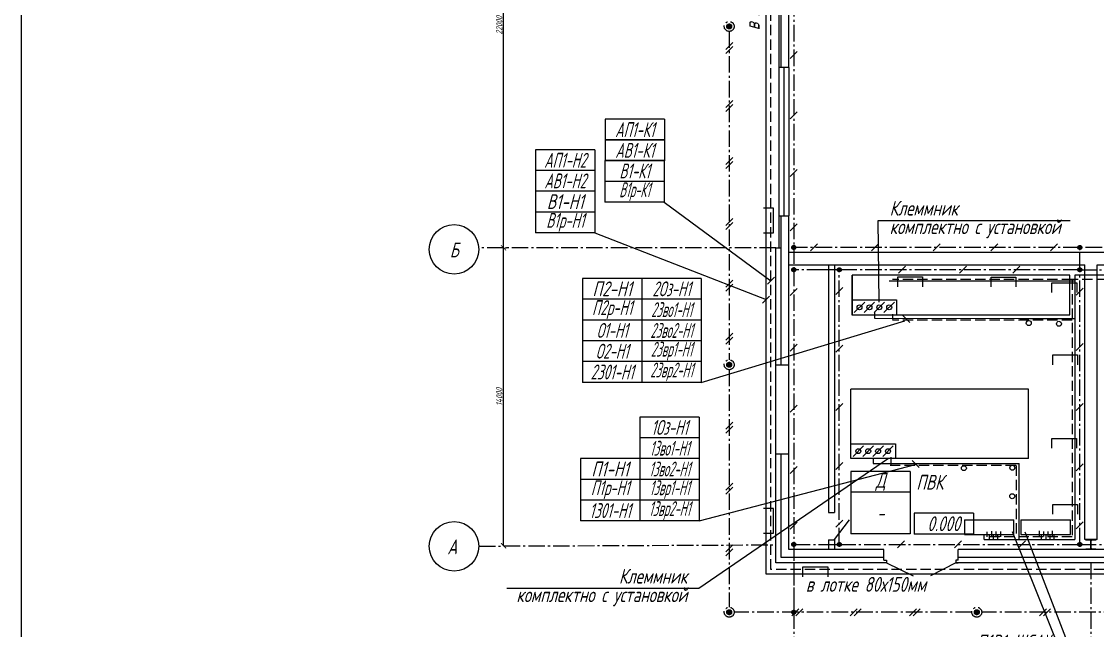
# Model space of a CAD drawing. Header units: millimetres. Extents: x 6735 to 13224, y -12144 to -9633.
# Drawn here: x 11886 to 12408, y -10703 to -10408 of the extents above; entities that cross this region are included whole.
import ezdxf
from ezdxf import colors
from ezdxf.entities.mleader import LeaderData, LeaderLine
from ezdxf.enums import TextEntityAlignment as Align
from ezdxf.math import Vec2, Vec3

# ---------------------------------------------------------------- set-up
doc = ezdxf.new("R2010")
doc.units = ezdxf.units.MM
doc.linetypes.add('gost5', pattern=[7, 5, -2, 0])
doc.linetypes.add('gost6', pattern=[12, 8, -1.5, 1, -1.5])
doc.layers.get('Defpoints').update_dxf_attribs({"color": 33})
for name, color, linetype, lineweight in [('Заземление (Вновь)', 6, 'gost6', 50), ('КаБель контрольный (Вновь)', 142, 'gost5', 60), ('КаБель силовой (Вновь)', 1, 'Continuous', 60), ('Линия выноска', 137, 'Continuous', 25), ('Осевая', 4, 'gost6', 25), ('Размерная', 4, 'Continuous', 25), ('Рамка толстая', 7, 'Continuous', 60), ('Рамка тонкая', 5, 'Continuous', 25), ('Строительный', 251, 'Continuous', 13), ('Текст', 2, 'Continuous', 25), ('Щиты пульты (Вновь)', 5, 'Continuous', 50), ('ЭлектрооБорудование (Вновь)', 160, 'Continuous', 60)]:
    doc.layers.add(name, color=color, linetype=linetype, lineweight=lineweight)
doc.styles.add('Simplex', font='simplex.shx', dxfattribs={"width": 0.7, "oblique": 15})
doc.dimstyles.new('ISO-25', dxfattribs={"dimtxt": 3, "dimasz": 2.5, "dimexe": 1.25, "dimexo": 0.625, "dimtad": 1, "dimtxsty": 'Simplex', "dimcen": 2.5, "dimclrt": 2, "dimadec": 0, "dimazin": 0, "dimtfac": 1, "dimtmove": 0, "dimatfit": 3, "dimfxl": 1, "dimarcsym": 0})

# ---------------------------------------------------------------- blocks, each defined once
blk = doc.blocks.new('APF064500')
at = {"ltscale": 100}
for p, q in [((-100, 186.5), (-100, 198)), ((-100, 198), (100, 198)), ((-16.5, 186.5), (-100, 186.5)), ((-100, 0), (-100, 11.5)), ((-100, 11.5), (-16.5, 11.5)), ((100, 0), (-100, 0)), ((-3.5, 24.5), (-3.5, 173.5)), ((3.5, 24.5), (3.5, 173.5)), ((100, 186.5), (16.5, 186.5)), ((16.5, 11.5), (100, 11.5)), ((100, 198), (100, 186.5)), ((100, 11.5), (100, 0))]:
    blk.add_line(p, q, dxfattribs=at)
for centre, start, end in [((-16.5, 173.5), 0, 90), ((-16.5, 24.5), 270, 0), ((16.5, 173.5), 90, 180), ((16.5, 24.5), 180, 270)]:
    blk.add_arc(centre, 13, start, end, dxfattribs=at)
blk = doc.blocks.new('_ArchTick')
at = {"color": 0, "linetype": 'ByBlock', "const_width": 0.15}
blk.add_lwpolyline([(-0.5, -0.5), (0.5, 0.5)], dxfattribs=at)
blk = doc.blocks.new('*D527')
at = {"layer": 'Defpoints', "color": 0, "transparency": 16777216}
for p in [(12119.87, -10517.58), (12119.87, -10517.58), (12119.87, -10662.03)]:
    blk.add_point(p, dxfattribs=at)
at = {"layer": 'Размерная', "color": 0, "lineweight": -2, "transparency": 16777216}
for p, q in [((12119.87, -10662.03), (12119.87, -10517.58)), ((12120.49, -10517.58), (12121.12, -10517.58)), ((12120.49, -10662.03), (12121.12, -10662.03))]:
    blk.add_line(p, q, dxfattribs=at)
at = {"layer": 'Размерная', "color": 0, "lineweight": -2, "transparency": 16777216, "xscale": 2.5, "yscale": 2.5, "zscale": 2.5}
for p, rotation in [((12119.87, -10517.58), 90), ((12119.87, -10662.03), 270)]:
    blk.add_blockref('_ArchTick', p, dxfattribs=dict(at, rotation=rotation))
at = {"layer": 'Размерная', "color": 2, "lineweight": 25, "transparency": 16777216, "insert": (12117.74, -10589.81), "char_height": 3, "attachment_point": 5, "rotation": 90, "style": 'Simplex'}
blk.add_mtext('14000', dxfattribs=at)
blk = doc.blocks.new('*D528')
at = {"layer": 'Defpoints', "color": 0, "transparency": 16777216}
for p in [(12119.87, -10301.59), (12119.87, -10301.59), (12119.87, -10517.58)]:
    blk.add_point(p, dxfattribs=at)
at = {"layer": 'Размерная', "color": 0, "lineweight": -2, "transparency": 16777216}
for p, q in [((12119.87, -10517.58), (12119.87, -10301.59)), ((12120.49, -10301.59), (12121.12, -10301.59)), ((12120.49, -10517.58), (12121.12, -10517.58))]:
    blk.add_line(p, q, dxfattribs=at)
at = {"layer": 'Размерная', "color": 0, "lineweight": -2, "transparency": 16777216, "xscale": 2.5, "yscale": 2.5, "zscale": 2.5}
for p, rotation in [((12119.87, -10301.59), 90), ((12119.87, -10517.58), 270)]:
    blk.add_blockref('_ArchTick', p, dxfattribs=dict(at, rotation=rotation))
at = {"layer": 'Размерная', "color": 2, "lineweight": 25, "transparency": 16777216, "insert": (12117.74, -10409.58), "char_height": 3, "attachment_point": 5, "rotation": 90, "style": 'Simplex'}
blk.add_mtext('22000', dxfattribs=at)
blk = doc.blocks.new('A$C11954CC4')
at = {"layer": 'Линия выноска', "color": 161}
for p, q in [((12, 4.2), (0, 4.2)), ((0, 4.2), (0, 0)), ((12, 4.2), (12, 0)), ((12, 0), (0, 0))]:
    blk.add_line(p, q, dxfattribs=at)
blk = doc.blocks.new('_None')
blk = doc.blocks.new('A$C710D2D3C')
at = {"layer": 'Рамка тонкая'}
for p, q in [((0, 0), (0, 2)), ((0, 2), (5, 2)), ((5, 2), (5, 0))]:
    blk.add_line(p, q, dxfattribs=at)

msp = doc.modelspace()

# ---------------------------------------------------------------- hatches: boundary and pattern name
at = {"layer": 'Заземление (Вновь)', "lineweight": 25}
for points in [[(12230.39505, -10410.19712, 1), (12227.99505, -10410.19712, 1)], [(12230.39505, -10574.26112, 1), (12227.99505, -10574.26112, 1)], [(12230.39505, -10694.26112, 1), (12227.99505, -10694.26112, 1)], [(12350.39505, -10694.26112, 1), (12347.99505, -10694.26112, 1)]]:
    msp.add_hatch(color=256, dxfattribs=at).paths.add_polyline_path(points)
h = msp.add_hatch(color=256, dxfattribs=at)
h.paths.add_polyline_path([(12260.49105, -10516.42112), (12260.49105, -10517.38112), (12261.45105, -10517.38112, 0.414213562)])
h.paths.add_polyline_path([(12260.49105, -10516.42112, 0.414213562), (12259.53105, -10517.38112), (12260.49105, -10517.38112)])
h.paths.add_polyline_path([(12261.45105, -10517.38112), (12260.49105, -10517.38112), (12259.53105, -10517.38112, 1)])
h = msp.add_hatch(color=256, dxfattribs=at)
h.paths.add_polyline_path([(12399.10216, -10516.42112), (12399.10216, -10517.38112), (12400.06216, -10517.38112, 0.414213562)])
h.paths.add_polyline_path([(12399.10216, -10516.42112, 0.414213562), (12398.14216, -10517.38112), (12399.10216, -10517.38112)])
h.paths.add_polyline_path([(12400.06216, -10517.38112), (12399.10216, -10517.38112), (12398.14216, -10517.38112, 1)])
h = msp.add_hatch(color=256, dxfattribs=at)
h.paths.add_polyline_path([(12260.49105, -10527.22112), (12260.49105, -10528.18112), (12261.45105, -10528.18112, 0.414213562)])
h.paths.add_polyline_path([(12260.49105, -10527.22112, 0.414213562), (12259.53105, -10528.18112), (12260.49105, -10528.18112)])
h.paths.add_polyline_path([(12261.45105, -10528.18112), (12260.49105, -10528.18112), (12259.53105, -10528.18112, 1)])
h = msp.add_hatch(color=256, dxfattribs=at)
h.paths.add_polyline_path([(12282.57105, -10527.22112), (12282.57105, -10528.18112), (12283.53105, -10528.18112, 0.414213562)])
h.paths.add_polyline_path([(12282.57105, -10527.22112, 0.414213562), (12281.61105, -10528.18112), (12282.57105, -10528.18112)])
h.paths.add_polyline_path([(12283.53105, -10528.18112), (12282.57105, -10528.18112), (12281.61105, -10528.18112, 1)])
h = msp.add_hatch(color=256, dxfattribs=at)
h.paths.add_polyline_path([(12399.10216, -10527.22112), (12399.10216, -10528.18112), (12400.06216, -10528.18112, 0.414213562)])
h.paths.add_polyline_path([(12399.10216, -10527.22112, 0.414213562), (12398.14216, -10528.18112), (12399.10216, -10528.18112)])
h.paths.add_polyline_path([(12400.06216, -10528.18112), (12399.10216, -10528.18112), (12398.14216, -10528.18112, 1)])
h = msp.add_hatch(color=256, dxfattribs=at)
h.paths.add_polyline_path([(12260.49105, -10660.42112), (12260.49105, -10661.38112), (12261.45105, -10661.38112, 0.414213562)])
h.paths.add_polyline_path([(12260.49105, -10660.42112, 0.414213562), (12259.53105, -10661.38112), (12260.49105, -10661.38112)])
h.paths.add_polyline_path([(12261.45105, -10661.38112), (12260.49105, -10661.38112), (12259.53105, -10661.38112, 1)])
h = msp.add_hatch(color=256, dxfattribs=at)
h.paths.add_polyline_path([(12282.57105, -10660.42112), (12282.57105, -10661.38112), (12283.53105, -10661.38112, 0.414213562)])
h.paths.add_polyline_path([(12282.57105, -10660.42112, 0.414213562), (12281.61105, -10661.38112), (12282.57105, -10661.38112)])
h.paths.add_polyline_path([(12283.53105, -10661.38112), (12282.57105, -10661.38112), (12281.61105, -10661.38112, 1)])
h = msp.add_hatch(color=256, dxfattribs=at)
h.paths.add_polyline_path([(12399.10216, -10660.42112), (12399.10216, -10661.38112), (12400.06216, -10661.38112, 0.414213562)])
h.paths.add_polyline_path([(12399.10216, -10660.42112, 0.414213562), (12398.14216, -10661.38112), (12399.10216, -10661.38112)])
h.paths.add_polyline_path([(12400.06216, -10661.38112), (12399.10216, -10661.38112), (12398.14216, -10661.38112, 1)])
h = msp.add_hatch(color=256, dxfattribs=at)
h.paths.add_polyline_path([(12260.49105, -10693.30112), (12260.49105, -10694.26112), (12261.45105, -10694.26112, 0.414213562)])
h.paths.add_polyline_path([(12260.49105, -10693.30112, 0.414213562), (12259.53105, -10694.26112), (12260.49105, -10694.26112)])
h.paths.add_polyline_path([(12261.45105, -10694.26112), (12260.49105, -10694.26112), (12259.53105, -10694.26112, 1)])

# ---------------------------------------------------------------- linework, layer by layer
for p, q in [((12260.49105, -10301.42912), (12260.49105, -10517.38112)), ((12229.19505, -10412.59712), (12229.19505, -10571.86112)), ((12230.89211, -10417.954), (12227.49799, -10421.34812)), ((12230.89211, -10419.874), (12227.49799, -10423.26812)), ((12262.18811, -10422.2657), (12258.79399, -10425.65981)), ((12230.89211, -10446.1331), (12227.49799, -10449.52721)), ((12230.89211, -10448.0531), (12227.49799, -10451.44721)), ((12262.18811, -10451.54329), (12258.79399, -10454.93741)), ((12230.89211, -10473.72924), (12227.49799, -10477.12335)), ((12230.89211, -10475.64924), (12227.49799, -10479.04335)), ((12262.18811, -10479.58463), (12258.79399, -10482.97875)), ((12230.89211, -10503.3994), (12227.49799, -10506.79351)), ((12230.89211, -10505.3194), (12227.49799, -10508.71351)), ((12262.18811, -10505.88271), (12258.79399, -10509.27683)), ((12272.05954, -10515.68406), (12268.66542, -10519.07817)), ((12301.59504, -10515.68406), (12298.20093, -10519.07817)), ((12331.49366, -10515.68406), (12328.09955, -10519.07817)), ((12359.3112, -10515.68406), (12355.91709, -10519.07817)), ((12388.30501, -10515.68406), (12384.9109, -10519.07817)), ((12260.49105, -10517.38112), (12260.49105, -10528.18112)), ((12399.10216, -10517.38112), (12260.49105, -10517.38112)), ((12409.90216, -10517.38112), (12399.10216, -10517.38112)), ((12399.10216, -10528.18112), (12399.10216, -10517.38112)), ((12314.6015, -10526.48406), (12311.20739, -10529.87817)), ((12344.137, -10526.48406), (12340.74289, -10529.87817)), ((12370.01468, -10526.48406), (12366.62056, -10529.87817)), ((12260.49105, -10528.18112), (12260.49105, -10661.38112)), ((12274.89105, -10528.18112), (12260.49105, -10528.18112)), ((12282.57105, -10528.18112), (12274.89105, -10528.18112)), ((12399.10216, -10528.18112), (12282.57105, -10528.18112)), ((12282.57105, -10661.38112), (12282.57105, -10528.18112)), ((12399.10216, -10661.38112), (12399.10216, -10528.18112)), ((12399.10216, -10528.18112), (12409.90216, -10528.18112)), ((12230.89211, -10533.20793), (12227.49799, -10536.60204)), ((12230.89211, -10535.12793), (12227.49799, -10538.52204)), ((12262.18811, -10537.2524), (12258.79399, -10540.64651)), ((12284.26811, -10536.8539), (12280.87399, -10540.24801)), ((12400.79922, -10537.1196), (12397.40511, -10540.51371)), ((12230.89211, -10558.96535), (12227.49799, -10562.35946)), ((12230.89211, -10560.88535), (12227.49799, -10564.27946)), ((12262.18811, -10564.21899), (12258.79399, -10567.6131)), ((12284.26811, -10564.75038), (12280.87399, -10568.14449)), ((12400.79922, -10563.95329), (12397.40511, -10567.34741)), ((12229.19505, -10576.66112), (12229.19505, -10691.86112)), ((12262.18811, -10593.77289), (12258.79399, -10597.16701)), ((12284.26811, -10593.08406), (12280.87399, -10596.47817)), ((12400.79922, -10593.08406), (12397.40511, -10596.47817)), ((12230.89211, -10602.08573), (12227.49799, -10605.47984)), ((12230.89211, -10604.00573), (12227.49799, -10607.39984)), ((12262.18811, -10623.56919), (12258.79399, -10626.9633)), ((12284.26811, -10621.70941), (12280.87399, -10625.10353)), ((12400.79922, -10622.37361), (12397.40511, -10625.76772)), ((12230.89211, -10631.75589), (12227.49799, -10635.15001)), ((12230.89211, -10633.67589), (12227.49799, -10637.07001)), ((12262.18811, -10650.66859), (12258.79399, -10654.0627)), ((12284.26811, -10649.6058), (12280.87399, -10652.99992)), ((12400.79922, -10650.40289), (12397.40511, -10653.797)), ((12230.89211, -10661.56442), (12227.49799, -10664.95853)), ((12260.49105, -10661.38112), (12274.89105, -10661.38112)), ((12260.49105, -10661.38112), (12260.49105, -10694.26112)), ((12274.89105, -10661.38112), (12282.57105, -10661.38112)), ((12282.57105, -10661.38112), (12399.10216, -10661.38112)), ((12314.20374, -10659.68406), (12310.80963, -10663.07817)), ((12341.74248, -10659.68406), (12338.34837, -10663.07817)), ((12372.77024, -10659.68406), (12369.37613, -10663.07817)), ((12399.10216, -10661.38112), (12409.90216, -10661.38112)), ((12230.89211, -10663.48442), (12227.49799, -10666.87853)), ((12262.92484, -10692.56406), (12259.53072, -10695.95817)), ((12264.84484, -10692.56406), (12261.45072, -10695.95817)), ((12291.20838, -10692.56406), (12287.81427, -10695.95817)), ((12293.12838, -10692.56406), (12289.73427, -10695.95817)), ((12319.89306, -10692.56406), (12316.49895, -10695.95817)), ((12321.81306, -10692.56406), (12318.41895, -10695.95817)), ((12382.92484, -10692.56406), (12379.53072, -10695.95817)), ((12384.84484, -10692.56406), (12381.45072, -10695.95817)), ((12346.79505, -10694.26112), (12231.59505, -10694.26112)), ((12466.79505, -10694.26112), (12351.59505, -10694.26112))]:
    msp.add_line(p, q, dxfattribs=at)
for centre, radius in [((12229.19505, -10410.19712), 2.4), ((12229.19505, -10410.19712), 1.2), ((12260.49105, -10517.38112), 0.96), ((12399.10216, -10517.38112), 0.96), ((12260.49105, -10528.18112), 0.96), ((12282.57105, -10528.18112), 0.96), ((12399.10216, -10528.18112), 0.96), ((12229.19505, -10574.26112), 2.4), ((12229.19505, -10574.26112), 1.2), ((12260.49105, -10661.38112), 0.96), ((12282.57105, -10661.38112), 0.96), ((12399.10216, -10661.38112), 0.96), ((12229.19505, -10694.26112), 2.4), ((12229.19505, -10694.26112), 1.2), ((12260.49105, -10694.26112), 0.96), ((12349.19505, -10694.26112), 2.4), ((12349.19505, -10694.26112), 1.2)]:
    msp.add_circle(centre, radius, dxfattribs=at)
at = {"layer": 'КаБель контрольный (Вновь)', "lineweight": 25}
for p, q in [((12249.45105, -10673.47712), (12249.45105, -10280.70638)), ((12395.33984, -10532.86979), (12308.37045, -10532.86979)), ((12531.26199, -10532.78006), (12394.30475, -10532.86979)), ((12395.39669, -10532.97044), (12395.39669, -10657.45361)), ((12395.354, -10552.62704), (12308.3846, -10552.62704)), ((12308.38991, -10549.73184), (12308.38991, -10552.13184)), ((12307.52352, -10619.09459), (12307.52352, -10623.17455)), ((12368.09049, -10623.17455), (12307.21333, -10623.17455)), ((12368.23264, -10623.05589), (12368.23264, -10657.64652)), ((12353.9938, -10655.30017), (12353.9938, -10657.70017)), ((12395.39669, -10657.70018), (12353.9938, -10657.70018)), ((12356.35246, -10655.0129), (12356.35246, -10657.70018)), ((12358.4034, -10655.15096), (12358.4034, -10657.70018)), ((12360.67093, -10655.18917), (12360.67093, -10657.70018)), ((12379.39751, -10654.81974), (12379.39751, -10657.70018)), ((12381.46842, -10655.15982), (12381.46842, -10657.55982)), ((12383.65281, -10655.10313), (12383.65281, -10657.50313)), ((12385.72373, -10654.81974), (12385.72373, -10657.70018)), ((12550.89105, -10673.47712), (12249.45105, -10673.47712))]:
    msp.add_line(p, q, dxfattribs=at)
at = {"layer": 'КаБель силовой (Вновь)', "lineweight": 25}
for p, q in [((12247.05105, -10675.87712), (12247.05105, -10285.82912)), ((12535.29105, -10530.58112), (12396.67356, -10530.76748)), ((12396.67356, -10530.76748), (12396.70216, -10658.98112)), ((12396.70216, -10533.68927), (12306.8007, -10533.68927)), ((12288.73796, -10542.81777), (12310.33796, -10542.81777)), ((12310.33796, -10542.81777), (12310.33796, -10550.01777)), ((12289.79238, -10548.96335), (12294.88355, -10543.87218)), ((12294.59238, -10548.96335), (12299.68355, -10543.87218)), ((12299.39238, -10548.96335), (12304.48355, -10543.87218)), ((12304.19238, -10548.96335), (12309.28355, -10543.87218)), ((12299.63222, -10548.72351), (12299.65762, -10551.68196)), ((12299.65762, -10551.68196), (12396.45286, -10551.7806)), ((12370.00101, -10551.75571), (12396.26584, -10551.78231)), ((12288.17844, -10612.55259), (12309.77844, -10612.55259)), ((12289.23286, -10618.69818), (12294.32402, -10613.60701)), ((12294.03286, -10618.69818), (12299.12402, -10613.60701)), ((12298.83286, -10618.69818), (12303.92402, -10613.60701)), ((12303.63286, -10618.69818), (12308.72402, -10613.60701)), ((12309.77844, -10612.55259), (12309.77844, -10619.75259)), ((12298.97844, -10619.77633), (12298.97844, -10622.17633)), ((12298.97844, -10622.17633), (12369.76229, -10622.17633)), ((12369.76229, -10658.98112), (12369.75161, -10622.17139)), ((12352.68992, -10658.98002), (12352.68992, -10656.58002)), ((12355.16181, -10656.58112), (12355.16181, -10658.98112)), ((12357.32218, -10658.93215), (12357.32218, -10656.53215)), ((12359.45101, -10658.95607), (12359.45101, -10656.55607)), ((12380.54551, -10658.85572), (12380.54551, -10656.45572)), ((12382.57597, -10656.58112), (12382.57597, -10658.98112)), ((12384.66993, -10658.91724), (12384.66993, -10656.51724)), ((12386.63883, -10658.91724), (12386.63883, -10656.51724)), ((12352.68992, -10658.93215), (12396.70216, -10658.98112)), ((12396.70216, -10658.98112), (12396.70216, -10658.98112)), ((12553.29105, -10675.87712), (12247.05105, -10675.87712))]:
    msp.add_line(p, q, dxfattribs=at)
for centre in [(12292.33796, -10546.41777), (12297.13796, -10546.41777), (12301.93796, -10546.41777), (12306.73796, -10546.41777), (12374.37556, -10554.04457), (12389.00116, -10554.37664), (12291.77844, -10616.15259), (12296.57844, -10616.15259), (12301.37844, -10616.15259), (12306.17844, -10616.15259), (12342.92343, -10624.40157), (12366.40251, -10624.19883), (12366.37239, -10638.00501)]:
    msp.add_circle(centre, 1.2, dxfattribs=at)
at = {"layer": 'Линия выноска', "color": 161, "lineweight": 25}
for p, q in [((12197.75746, -10495.40657), (12249.45105, -10533.5346)), ((12164.15746, -10510.27077), (12247.05105, -10542.67636)), ((12251.14811, -10531.83754), (12247.75399, -10535.23165)), ((12248.74811, -10540.97931), (12245.35399, -10544.37342)), ((12215.68142, -10582.8046), (12314.25584, -10552.89246)), ((12316.74235, -10553.84011), (12313.34824, -10550.446)), ((12321.23565, -10624.09434), (12317.84154, -10620.70022)), ((12214.68846, -10650.00904), (12319.5386, -10622.55697))]:
    msp.add_line(p, q, dxfattribs=at)
at = {"layer": 'Линия выноска', "lineweight": 25}
for p, q in [((12288.17594, -10626.03982), (12288.17594, -10636.11982)), ((12316.97594, -10626.03982), (12288.17594, -10626.03982)), ((12316.97594, -10626.03982), (12316.97594, -10636.11982)), ((12288.17594, -10636.11982), (12288.17594, -10656.27982)), ((12316.97594, -10636.11982), (12288.17594, -10636.11982)), ((12316.97594, -10636.11982), (12316.97594, -10656.27982)), ((12318.7624, -10646.30027), (12318.7624, -10656.38027)), ((12347.5624, -10646.30027), (12318.7624, -10646.30027)), ((12347.5624, -10646.30027), (12347.5624, -10656.38027)), ((12316.97594, -10656.27982), (12288.17594, -10656.27982)), ((12347.5624, -10656.38027), (12318.7624, -10656.38027))]:
    msp.add_line(p, q, dxfattribs=at)
at = {"layer": 'Осевая', "lineweight": 25}
for p, q in [((12251.85105, -10517.58187), (12107.85105, -10517.58187)), ((12107.8718, -10662.19277), (12251.85105, -10661.58187)), ((12260.50216, -10670.26112), (12260.50216, -10742.26112)), ((12404.50216, -10670.26112), (12404.50216, -10742.26112))]:
    msp.add_line(p, q, dxfattribs=at)
at = {"layer": 'Рамка толстая', "color": 18, "lineweight": -2, "true_color": 0x000000}
msp.add_line((11886.25548, -11014.5918), (11886.25548, -10045.9668), dxfattribs=at)
at = {"layer": 'Рамка тонкая', "lineweight": 25}
for centre in [(12095.87223, -10518.29461), (12095.87223, -10662.29461)]:
    msp.add_circle(centre, 12, dxfattribs=at)
at = {"layer": 'Строительный', "lineweight": 25, "ltscale": 100}
for p, q in [((12253.19505, -10391.56053), (12253.19505, -10430.05387)), ((12254.25105, -10391.56053), (12254.25105, -10430.05387)), ((12258.09105, -10430.05387), (12258.09105, -10391.56053)), ((12258.09105, -10414.45387), (12258.09105, -10409.65387)), ((12258.09105, -10430.05387), (12253.19505, -10430.05387)), ((12253.19505, -10430.05387), (12253.19505, -10502.05387)), ((12253.19505, -10430.05387), (12253.19505, -10502.05387)), ((12255.64305, -10430.05387), (12255.64305, -10502.05387)), ((12258.09105, -10430.05387), (12258.09105, -10502.05387)), ((12253.19505, -10502.05387), (12253.19505, -10517.47712)), ((12253.19505, -10502.05387), (12258.09105, -10502.05387)), ((12254.25105, -10502.05387), (12254.25105, -10574.46763)), ((12258.09105, -10663.78112), (12258.09105, -10502.05387)), ((12251.85105, -10585.85202), (12251.85105, -10517.47712)), ((12251.85105, -10517.47712), (12254.25105, -10517.47712)), ((12284.49105, -10519.78112), (12258.09105, -10519.78112)), ((12524.49105, -10519.78112), (12284.49105, -10519.78112)), ((12258.09105, -10525.78112), (12401.50216, -10525.78112)), ((12277.29105, -10525.78112), (12277.29105, -10645.88742)), ((12280.17105, -10525.78112), (12280.17105, -10645.88742)), ((12401.50216, -10659.02912), (12401.50216, -10525.78112)), ((12407.50216, -10525.78112), (12540.09105, -10525.78112)), ((12407.50216, -10659.02912), (12407.50216, -10525.78112)), ((12258.09105, -10574.46763), (12251.85105, -10574.46763)), ((12251.85105, -10670.26112), (12251.85105, -10585.85202)), ((12258.09105, -10617.66763), (12251.85105, -10617.66763)), ((12254.25105, -10617.66763), (12254.25105, -10667.62112)), ((12277.29105, -10645.88742), (12280.17105, -10645.88742)), ((12280.18827, -10659.05496), (12287.42676, -10649.52763)), ((12277.29105, -10659.08742), (12277.29105, -10663.78112)), ((12277.29105, -10659.08742), (12280.17105, -10659.08742)), ((12280.17105, -10659.08742), (12280.17105, -10663.78112)), ((12404.50216, -10659.02912), (12401.50216, -10659.02912)), ((12407.50216, -10659.02912), (12404.50216, -10659.02912)), ((12254.25105, -10667.62112), (12304.17105, -10667.62112)), ((12304.17105, -10663.78112), (12258.09105, -10663.78112)), ((12304.17105, -10669.06112), (12304.17105, -10663.78112)), ((12428.49105, -10663.78112), (12340.17105, -10663.78112)), ((12340.17105, -10669.06112), (12340.17105, -10663.78112)), ((12340.17105, -10667.62112), (12428.49105, -10667.62112)), ((12305.37105, -10670.26112), (12251.85105, -10670.26112)), ((12304.17105, -10669.06112), (12305.37105, -10669.06112)), ((12305.37105, -10670.26112), (12304.17105, -10670.26112)), ((12305.37105, -10669.06112), (12305.37105, -10670.26112)), ((12305.37105, -10670.26112), (12318.28782, -10676.62018)), ((12338.97105, -10670.26112), (12326.82433, -10676.62018)), ((12340.17105, -10669.06112), (12338.97105, -10669.06112)), ((12338.97105, -10669.06112), (12338.97105, -10670.26112)), ((12428.49105, -10670.26112), (12338.97105, -10670.26112)), ((12338.97105, -10670.26112), (12340.17105, -10670.26112))]:
    msp.add_line(p, q, dxfattribs=at)
at = {"layer": 'Щиты пульты (Вновь)', "lineweight": 25, "ltscale": 100}
for p, q in [((12343.16181, -10649.38112), (12343.16181, -10656.58112)), ((12343.16181, -10649.38112), (12367.16181, -10649.38112)), ((12367.16181, -10656.58112), (12367.16181, -10649.38112)), ((12370.57597, -10649.38112), (12370.57597, -10656.58112)), ((12370.57597, -10649.38112), (12394.57597, -10649.38112)), ((12394.57597, -10656.58112), (12394.57597, -10649.38112)), ((12343.16181, -10656.58112), (12367.16181, -10656.58112)), ((12370.57597, -10656.58112), (12394.57597, -10656.58112))]:
    msp.add_line(p, q, dxfattribs=at)
at = {"layer": 'ЭлектрооБорудование (Вновь)', "linetype": 'ByBlock', "lineweight": 25, "ltscale": 0.7}
for p, q in [((12288.7011, -10530.81777), (12288.7011, -10550.01777)), ((12394.30475, -10530.81777), (12288.73796, -10530.86524)), ((12288.73796, -10530.86524), (12288.73796, -10550.06524)), ((12394.30475, -10550.01777), (12394.30475, -10530.81777)), ((12288.7011, -10550.01777), (12394.30475, -10550.01777))]:
    msp.add_line(p, q, dxfattribs=at)
at = {"layer": 'ЭлектрооБорудование (Вновь)', "lineweight": 25}
for p, q in [((12288.14157, -10619.75259), (12288.14157, -10586.06006)), ((12374.21572, -10586.06006), (12288.14157, -10586.06006)), ((12374.21572, -10619.75259), (12374.21572, -10586.06006)), ((12374.21572, -10619.75259), (12288.14157, -10619.75259))]:
    msp.add_line(p, q, dxfattribs=at)

# ---------------------------------------------------------------- block references
at = {"layer": 'КаБель силовой (Вновь)', "lineweight": 25, "xscale": 2.4, "yscale": 2.4, "zscale": 2.4}
for name, p in [('A$C11954CC4', (12169.05154, -10465.28433)), ('A$C11954CC4', (12169.01628, -10475.32708)), ('A$C11954CC4', (12135.3195, -10480.12173)), ('A$C11954CC4', (12135.3195, -10490.12571)), ('A$C11954CC4', (12168.9575, -10485.32654)), ('A$C11954CC4', (12168.9575, -10495.40654)), ('A$C11954CC4', (12135.3575, -10500.19074)), ('A$C11954CC4', (12135.3575, -10510.27074)), ('A$C11954CC4', (12158.08146, -10542.48457)), ('A$C11954CC4', (12186.88146, -10542.48457)), ('A$C710D2D3C', (12310.9542, -10536.44505)), ('A$C710D2D3C', (12356.15923, -10536.50802)), ('A$C710D2D3C', (12385.59684, -10539.29246)), ('A$C11954CC4', (12158.08146, -10552.56457)), ('A$C11954CC4', (12186.88146, -10552.56457)), ('A$C11954CC4', (12158.08146, -10562.64457)), ('A$C11954CC4', (12186.88146, -10562.64457)), ('A$C11954CC4', (12158.08146, -10572.72457)), ('A$C11954CC4', (12186.88146, -10572.72457)), ('A$C11954CC4', (12158.08146, -10582.80457)), ('A$C11954CC4', (12186.88146, -10582.80457)), ('A$C710D2D3C', (12386.01672, -10574.3103)), ('A$C11954CC4', (12185.8885, -10609.68901)), ('A$C11954CC4', (12185.8885, -10619.76901)), ('A$C710D2D3C', (12385.53566, -10614.74207)), ('A$C11954CC4', (12157.0885, -10629.84904)), ('A$C11954CC4', (12185.8885, -10629.84901)), ('A$C11954CC4', (12157.0885, -10639.92904)), ('A$C11954CC4', (12185.8885, -10639.92901)), ('A$C11954CC4', (12157.0885, -10650.00901)), ('A$C11954CC4', (12185.8885, -10650.00901)), ('A$C710D2D3C', (12385.99082, -10646.7424)), ('A$C710D2D3C', (12264.9468, -10677.07712))]:
    msp.add_blockref(name, p, dxfattribs=at)
at = {"layer": 'КаБель силовой (Вновь)', "lineweight": 25, "xscale": -2.4, "yscale": 2.4, "zscale": 2.4, "rotation": 270}
for p in [(12245.85105, -10510.31931), (12245.85105, -10655.89597)]:
    msp.add_blockref('A$C710D2D3C', p, dxfattribs=at)
at = {"layer": 'Строительный', "lineweight": 25, "ltscale": 100, "xscale": 0.024, "yscale": 0.024, "zscale": 0.024}
msp.add_blockref('APF064500', (12404.49105, -10663.78112), dxfattribs=at)

# ---------------------------------------------------------------- texts
at = {"layer": 'Текст', "lineweight": 25, "style": 'Simplex', "oblique": 15, "width": 0.7}
msp.add_text('в лотке 80х150мм', height=7.2, rotation=90, dxfattribs=at).set_placement((12243.95611, -10412.03187))
for s, p in [('Б', (12095.96017, -10518.55776)), ('А', (12094.9543, -10662.56154))]:
    msp.add_text(s, height=7.2, dxfattribs=at).set_placement(p, align=Align.MIDDLE_CENTER)
msp.add_text('в лотке 80х150мм', height=7.2, dxfattribs=at).set_placement((12266.35043, -10684.34976))
at = {"layer": 'Текст', "lineweight": 25, "char_height": 7.2, "style": 'Simplex'}
for s, width, insert, attachment_point in [('{\\W0.6;АП1-К1}', 3.5, (12183.4515, -10460.24436), 5), ('{\\W0.6;АВ1-К1}', 3.5, (12183.41624, -10470.28711), 5), ('{\\W0.6;АП1-Н2}', 3.5, (12149.71947, -10475.08176), 5), ('{\\W0.6;В1-К1}', 3.5, (12183.35746, -10480.28657), 5), ('{\\W0.6;АВ1-Н2}', 3.5, (12149.71947, -10485.08574), 5), ('{\\W0.5;В1р-К1}', 3.5, (12183.35746, -10490.36657), 5), ('В1-Н1', 3.5, (12149.75746, -10495.15077), 5), ('{\\W0.6;В1р-Н1}', 3.5, (12149.75746, -10505.23077), 5), ('П2-Н1', 3.5, (12172.48142, -10537.4446), 5), ('{\\W0.6;2Оз-Н1}', 3.5, (12201.28142, -10537.4446), 5), ('{\\W0.6;П2р-Н1}', 3.5, (12172.48142, -10547.5246), 5), ('{\\W0.5;2Зво1-Н1}', 3.5, (12201.28142, -10547.5246), 5), ('{\\W0.6;О1-Н1}', 3.5, (12172.48142, -10557.6046), 5), ('{\\W0.5;2Зво2-Н1}', 3.5, (12201.28142, -10557.6046), 5), ('{\\W0.5;2Звр1-Н1}', 3.5, (12201.28142, -10567.6846), 5), ('{\\W0.6;О2-Н1}', 3.5, (12172.48142, -10567.6846), 5), ('{\\W0.6;2З01-Н1}', 3.5, (12172.48142, -10577.7646), 5), ('{\\W0.5;2Звр2-Н1}', 3.5, (12201.28142, -10577.7646), 5), ('{\\W0.6;1Оз-Н1}', 3.5, (12200.28846, -10604.64904), 5), ('{\\W0.5;1Зво1-Н1}', 3.5, (12200.28846, -10614.72904), 5), ('П1-Н1', 3.5, (12171.48846, -10624.80907), 5), ('{\\W0.5;1Зво2-Н1}', 3.5, (12200.28846, -10624.80904), 5), ('{\\W0.6;П1р-Н1}', 3.5, (12171.48846, -10634.88907), 5), ('{\\W0.5;1Звр1-Н1}', 3.5, (12200.28846, -10634.88904), 5), ('Д', 3.5, (12302.57594, -10631.07982), 5), ('\\pi13.82538;ПВК', 43.5, (12306.05333, -10631.25306), 4), ('{\\W0.6;1З01-Н1}', 3.5, (12171.48846, -10644.96904), 5), ('{\\W0.5;1Звр2-Н1}', 3.5, (12200.28846, -10644.96904), 5), ('\\A1;-', 3.5, (12302.57594, -10646.19982), 5), ('0.000', 3.5, (12333.1624, -10651.34027), 5)]:
    msp.add_mtext_dynamic_manual_height_columns(s, width=width, gutter_width=12.5, heights=[0], dxfattribs=dict(at, insert=insert, attachment_point=attachment_point))

# ---------------------------------------------------------------- dimensions: what is measured, and where the dimension line sits
at = {"layer": 'Размерная', "lineweight": 25}
for base, p1, p2, picture, middle in [((12119.86942, -10301.58652), (12119.86942, -10517.581867), (12119.86942, -10301.58652), '*D528', (12117.74442, -10409.584193)), ((12119.86942, -10517.581867), (12119.86942, -10662.034718), (12119.86942, -10517.581867), '*D527', (12117.74442, -10589.808293))]:
    dim = msp.add_linear_dim(base=base, p1=p1, p2=p2, angle=90, dimstyle='ISO-25', override={"dimlfac": 100, "dimrnd": 1000, "dimblk1": 'ArchTick', "dimblk2": 'ArchTick', "dimsah": 1}, dxfattribs=at)
    dim.commit()
    dim.dimension.update_dxf_attribs({"geometry": picture, "text_midpoint": middle})

# ---------------------------------------------------------------- leaders
at = {"layer": 'Линия выноска', "lineweight": 25}
ml = msp.add_multileader_mtext('Standard', dxfattribs=at)
ml.set_content('\\pxsm0.75;Клеммник \\Pкомплектно с установкой', color=2, style='Simplex')
ml.set_leader_properties()
ml.set_arrow_properties(name='NONE')
ml.build(insert=Vec2(0, 0))
ml.multileader.update_dxf_attribs({"text_left_attachment_type": 6, "text_right_attachment_type": 6, "dogleg_length": 0.62405, "arrow_head_size": 1.44})
ctx = ml.context
ctx.base_point, ctx.char_height, ctx.arrow_head_size, ctx.landing_gap_size, ctx.plane_origin = Vec3(12302.14819, -10504.31381), 7.2, 1.44, 4.8, Vec3(12279.21228, -10466.36571)
ctx.left_attachment, ctx.right_attachment = 6, 6
notes = []
notes.append((ctx, [(0, (1, 1, 0), (12301.39934, -10504.31381), (1, 0), 0.74886, [(0, [(12301.87414, -10543.85152)], 0, [])])]))
ctx.mtext.insert, ctx.mtext.flow_direction = Vec3(12306.94819, -10494.71381), 5
ml = msp.add_multileader_mtext('Standard', dxfattribs=at)
ml.set_content('\\pxsm0.75;Клеммник \\Pкомплектно с установкой', color=2, style='Simplex')
ml.set_leader_properties()
ml.set_arrow_properties(name='NONE')
ml.build(insert=Vec2(0, 0))
ml.multileader.update_dxf_attribs({"text_left_attachment_type": 6, "text_right_attachment_type": 6, "dogleg_length": 0.62405, "arrow_head_size": 1.44})
ctx = ml.context
ctx.base_point, ctx.char_height, ctx.arrow_head_size, ctx.landing_gap_size, ctx.plane_origin = Vec3(12099.47408, -10682.78101), 7.2, 1.44, 4.8, Vec3(12078.8286, -10701.07085)
ctx.left_attachment, ctx.right_attachment, ctx.text_align_type = 6, 6, 2
notes.append((ctx, [(1, (1, 1, 0), (12214.43657, -10682.78101), (-1, 0), 0.74886, [(0, [(12306.43212, -10619.75259)], 0, [])])]))
ctx.mtext.insert, ctx.mtext.alignment, ctx.mtext.flow_direction = Vec3(12208.88771, -10673.18101), 3, 5
ml = msp.add_multileader_mtext('Standard', dxfattribs=at)
ml.set_content('П1В1-ШСАУ', color=2, style='Simplex')
ml.set_leader_properties()
ml.set_arrow_properties(name='NONE')
ml.build(insert=Vec2(0, 0))
ml.multileader.update_dxf_attribs({"text_left_attachment_type": 6, "text_right_attachment_type": 6, "dogleg_length": 0.62405, "arrow_head_size": 1.44})
ctx = ml.context
ctx.base_point, ctx.char_height, ctx.arrow_head_size, ctx.landing_gap_size, ctx.plane_origin = Vec3(12334.45458, -10713.76543), 7.2, 1.44, 4.8, Vec3(12267.20298, -10658.20506)
ctx.left_attachment, ctx.right_attachment, ctx.text_align_type = 6, 6, 2
notes.append((ctx, [(1, (1, 1, 0), (12389.93268, -10713.76543), (-1, 0), 0.74886, [(0, [(12366.35325, -10655.1936)], 0, [])])]))
ctx.mtext.insert, ctx.mtext.alignment, ctx.mtext.flow_direction = Vec3(12384.38382, -10705.12543), 3, 5
ml = msp.add_multileader_mtext('Standard', dxfattribs=at)
ml.set_content('П2В2-ШСАУ', color=2, style='Simplex')
ml.set_leader_properties()
ml.set_arrow_properties(name='NONE')
ml.build(insert=Vec2(0, 0))
ml.multileader.update_dxf_attribs({"text_left_attachment_type": 6, "text_right_attachment_type": 6, "dogleg_length": 0.62405, "arrow_head_size": 1.44})
ctx = ml.context
ctx.base_point, ctx.char_height, ctx.arrow_head_size, ctx.landing_gap_size, ctx.plane_origin = Vec3(12343.17303, -10728.19854), 7.2, 1.44, 4.8, Vec3(12267.20298, -10672.64311)
ctx.left_attachment, ctx.right_attachment, ctx.text_align_type = 6, 6, 2
notes.append((ctx, [(1, (1, 1, 0), (12400.57112, -10728.19854), (-1, 0), 0.74886, [(0, [(12372.4786, -10655.3077)], 0, [])])]))
ctx.mtext.insert, ctx.mtext.alignment, ctx.mtext.flow_direction = Vec3(12395.02226, -10719.55854), 3, 5
for ctx, leaders in notes:
    for number, flags, end, landing, length, lines in leaders:
        leader = LeaderData()
        leader.index, (leader.has_last_leader_line, leader.has_dogleg_vector, leader.attachment_direction) = number, flags
        leader.last_leader_point, leader.dogleg_vector, leader.dogleg_length = Vec3(end), Vec3(landing), length
        for number, points, colour, breaks in lines:
            line = LeaderLine()
            line.index, line.vertices, line.color, line.breaks = number, Vec3.list(points), colors.encode_raw_color(colour), breaks
            leader.lines.append(line)
        ctx.leaders.append(leader)

doc.saveas('drawing.dxf')
